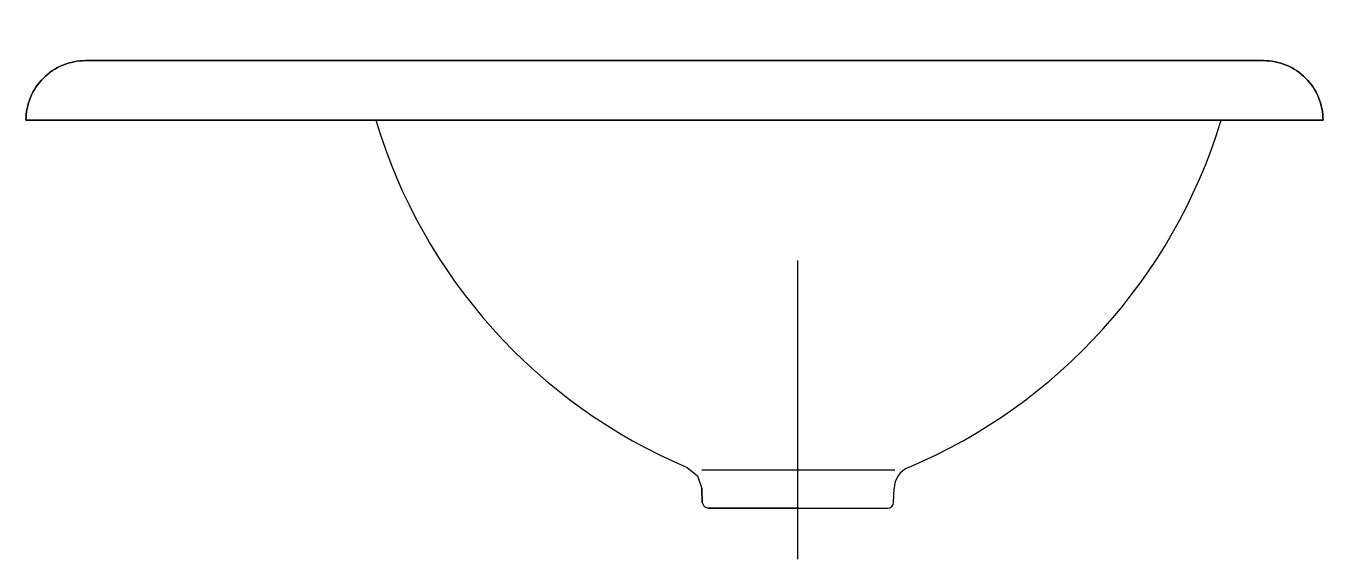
# Model space of a CAD drawing. Extents: x -971.57 to -971.135, y 875.532 to 875.711.
import ezdxf

# ---------------------------------------------------------------- set-up
doc = ezdxf.new("R2010")
doc.units = 0
doc.header["$LTSCALE"] = 0.2
doc.header["$MEASUREMENT"] = 0
doc.linetypes.add('AXES', pattern=[0.5400000065565109, 0.300000011920929, -0.07999999821186066, 0.07999999821186066, -0.07999999821186066])
doc.linetypes.add('CONTINU', pattern=[0])
doc.layers.get('0').update_dxf_attribs({"linetype": 'CONTINUOUS'})
doc.layers.add('DECA_EIXOS', color=5, linetype='AXES')

msp = doc.modelspace()

# ---------------------------------------------------------------- linework, layer by layer
at = {"linetype": 'CONTINUOUS'}
for p, q in [((-971.4533006565508, 875.6795135840216), (-971.3113568172909, 875.6795135810646)), ((-971.3113568172906, 875.6795135810647), (-971.452921465486, 875.6795135781155)), ((-971.1694129780309, 875.6795135840216), (-971.3113568172909, 875.6795135810646)), ((-971.3484638722073, 875.5631813077346), (-971.3449912494214, 875.5603499325418)), ((-971.348463872207, 875.5631813077343), (-971.3449912494212, 875.5603499325418)), ((-971.3449912494214, 875.5603499325418), (-971.3435865892893, 875.5560952028515)), ((-971.3449912494212, 875.5603499325418), (-971.3435865892892, 875.5560952028516)), ((-971.3434240638785, 875.551443772243), (-971.3435865892827, 875.5560952026658)), ((-971.3435865892893, 875.5560952028515), (-971.3434240638737, 875.5514437721024)), ((-971.3435865892892, 875.5560952028516), (-971.3434240638737, 875.5514437721024)), ((-971.2792895707032, 875.551443772243), (-971.279127045299, 875.5560952026658)), ((-971.3434240638737, 875.5514437721024), (-971.3428145735406, 875.5500748885607)), ((-971.3434240638737, 875.5514437721024), (-971.3428145735405, 875.5500748885606)), ((-971.3428145735406, 875.5500748885607), (-971.3414252424604, 875.5495135685476)), ((-971.3428145735405, 875.5500748885606), (-971.3414252424604, 875.5495135685476)), ((-971.3113568172909, 875.5495135810647), (-971.3414252424604, 875.5495135685476)), ((-971.3414252424604, 875.5495135685476), (-971.3113568172909, 875.5495135810647)), ((-971.3414252424604, 875.5495135685476), (-971.3113568172907, 875.5495135810647)), ((-971.3113568172909, 875.5495135810647), (-971.2812883921213, 875.5495135685476))]:
    msp.add_line(p, q, dxfattribs=at)
msp.add_lwpolyline([(-971.5702575469205, 875.679513575671, -0.4142139523840608), (-971.550257573616, 875.6995135756072), (-971.1552577768991, 875.6995135756072, -0.4142138196745698), (-971.1352578035946, 875.6795135847332)], format="xyb", close=True)
at = {"linetype": 'CONTINUOUS', "flags": 128}
msp.add_lwpolyline([(-971.1552577768991, 875.6995135756072), (-971.5502575736159, 875.6995135756072, 0.4142139523857257), (-971.5702575469205, 875.679513575671), (-971.1352578035948, 875.6795135847332, 0.4142138196729048)], format="xyb", close=True, dxfattribs=at)
at = {"linetype": 'CONTINU'}
msp.add_lwpolyline([(-971.343549800105, 875.5623485703901), (-971.2789086313114, 875.5623485703901)], dxfattribs=at)
at = {"linetype": 'CONTINUOUS'}
for centre, radius, start, end in [((-971.2774086023682, 875.7320472240931), 0.1832063019645434, 196.6632325435867, 247.1796530023919), ((-971.277408602368, 875.7320472240931), 0.1832063019647019, 196.6632344690628, 247.1796530725415), ((-971.3464381200356, 875.7336410532662), 0.1851153257528912, 292.9522745126558, 342.7825716487372), ((-971.1552577769025, 875.6745136039049), 0.01499997014197401, 162.4212799196048, 163.20757686831), ((-971.3464381200297, 875.7336410532853), 0.1851153257528521, 342.8462851074367, 342.9983862745918), ((-971.2711350622128, 875.5558159553593), 0.007996860178098048, 112.9227918754034, 177.9988464037631), ((-971.2812883953161, 875.5515136129359), 0.002000044388298925, 270.0000915230351, 357.9988491024237)]:
    msp.add_arc(centre, radius, start, end, dxfattribs=at)
at = {"layer": 'DECA_EIXOS'}
msp.add_lwpolyline([(-971.3113568172907, 875.5324634786795), (-971.3113568172907, 875.7111244625012)], dxfattribs=at)

doc.saveas('drawing.dxf')
